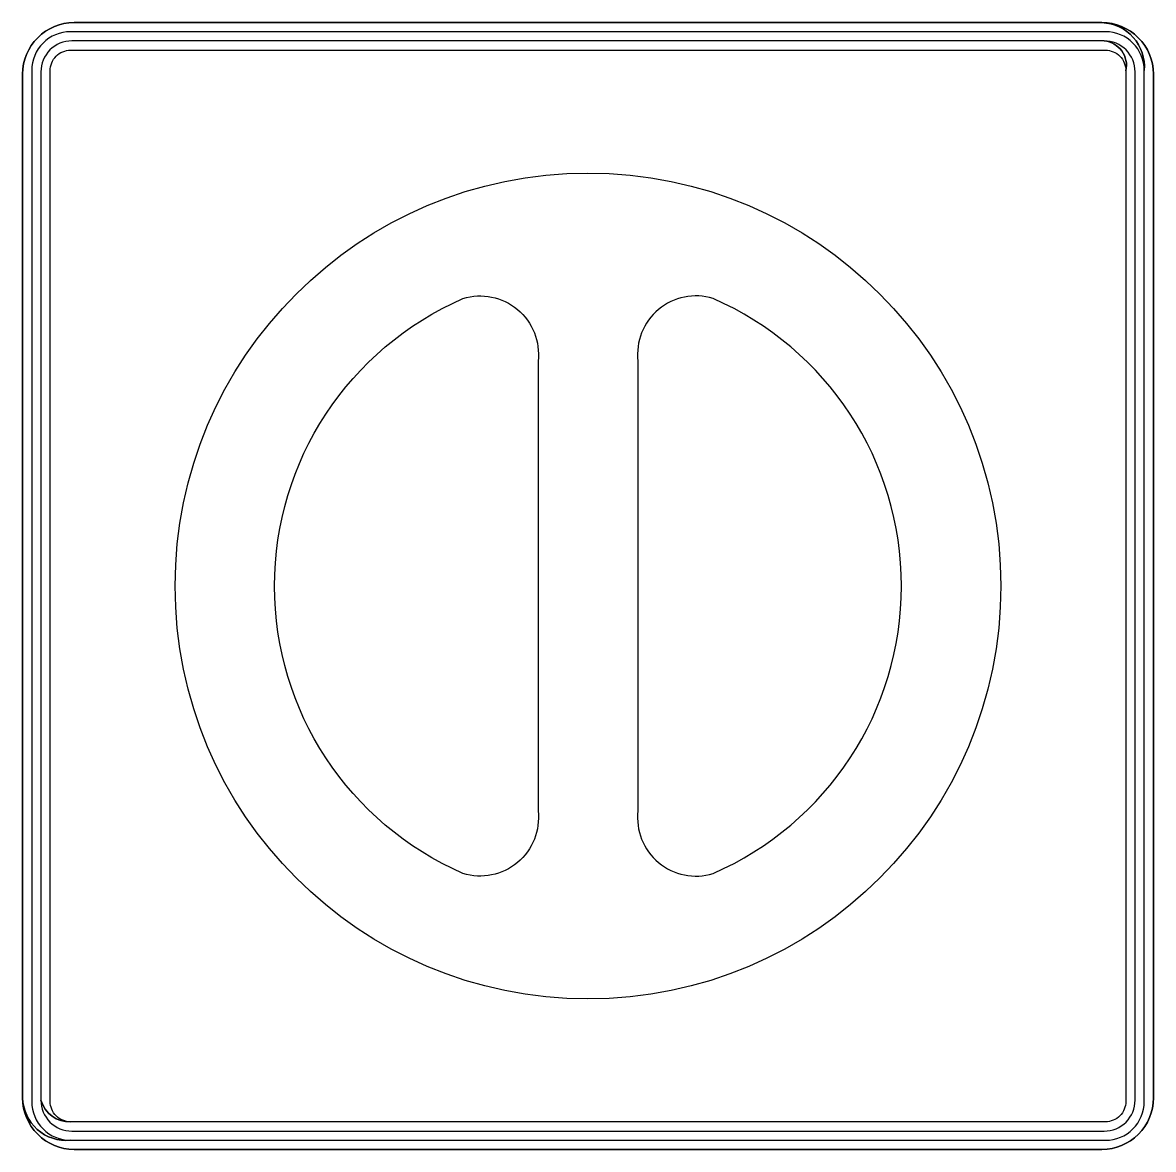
# Model space of a CAD drawing. Extents: x 0 to 420, y 0 to 418.
import ezdxf

# ---------------------------------------------------------------- set-up
doc = ezdxf.new("R2010")
doc.units = 0
doc.layers.get('0').update_dxf_attribs({"linetype": 'CONTINUOUS'})
doc.layers.add('SVG', color=7, linetype='CONTINUOUS')

msp = doc.modelspace()

# ---------------------------------------------------------------- linework, layer by layer
at = {"color": 200}
msp.add_lwpolyline([(19.08, 0), (400.63, 0, 0.414214), (419.71, 19.08), (419.71, 399.08, 0.414214), (400.63, 418.15), (19.08, 418.15, 0.414214), (0, 399.08), (0, 19.08, 0.414214)], format="xyb", close=True, dxfattribs=at)
at = {"color": 160}
for points in [[(0, 19.08, 0.434607), (17.71, 3.4), (401.99, 3.4, 0.414214), (416.3, 17.71), (416.3, 400.44, 0.427252), (400.63, 418.15, -0.414214), (419.71, 399.08), (419.71, 19.08, -0.414214), (400.63, 0), (19.08, 0, -0.414214)], [(409.5, 400.31, 0.453163), (401.45, 411.35), (18.25, 411.35, 0.414214), (6.81, 399.9), (6.81, 18.25, 0.346253), (17.84, 10.21, -0.414214), (10.21, 17.84), (10.21, 400.31, -0.414214), (17.84, 407.94), (401.86, 407.94, -0.414214)]]:
    msp.add_lwpolyline(points, format="xyb", close=True, dxfattribs=at)
at = {"color": 240}
for points in [[(401.99, 414.75), (17.71, 414.75, 0.414214), (3.4, 400.44), (3.4, 17.71, 0.414214), (17.71, 3.4, -0.434607), (0, 19.08), (0, 399.08, -0.414214), (19.08, 418.15), (400.63, 418.15, -0.427252), (416.3, 400.44, 0.414214)], [(6.81, 18.25, 0.414214), (18.25, 6.81), (401.45, 6.81, 0.414214), (412.9, 18.25), (412.9, 399.9, 0.414214), (401.45, 411.35, -0.453163), (409.5, 400.31), (409.5, 17.84, -0.414214), (401.86, 10.21), (17.84, 10.21, -0.346253)]]:
    msp.add_lwpolyline(points, format="xyb", close=True, dxfattribs=at)
at = {"layer": 'SVG'}
for points in [[(191.31, 292.5), (191.31, 125.65, -0.543285), (163.45, 102.38, -0.655547), (163.45, 315.77, -0.543285)], [(256.26, 102.38, 0.655547), (256.26, 315.77, 0.543285), (228.4, 292.5), (228.4, 125.65, 0.543285)]]:
    msp.add_lwpolyline(points, format="xyb", close=True, dxfattribs=at)
msp.add_circle((209.85, 209.08), 153.24, dxfattribs=at)

doc.saveas('drawing.dxf')
